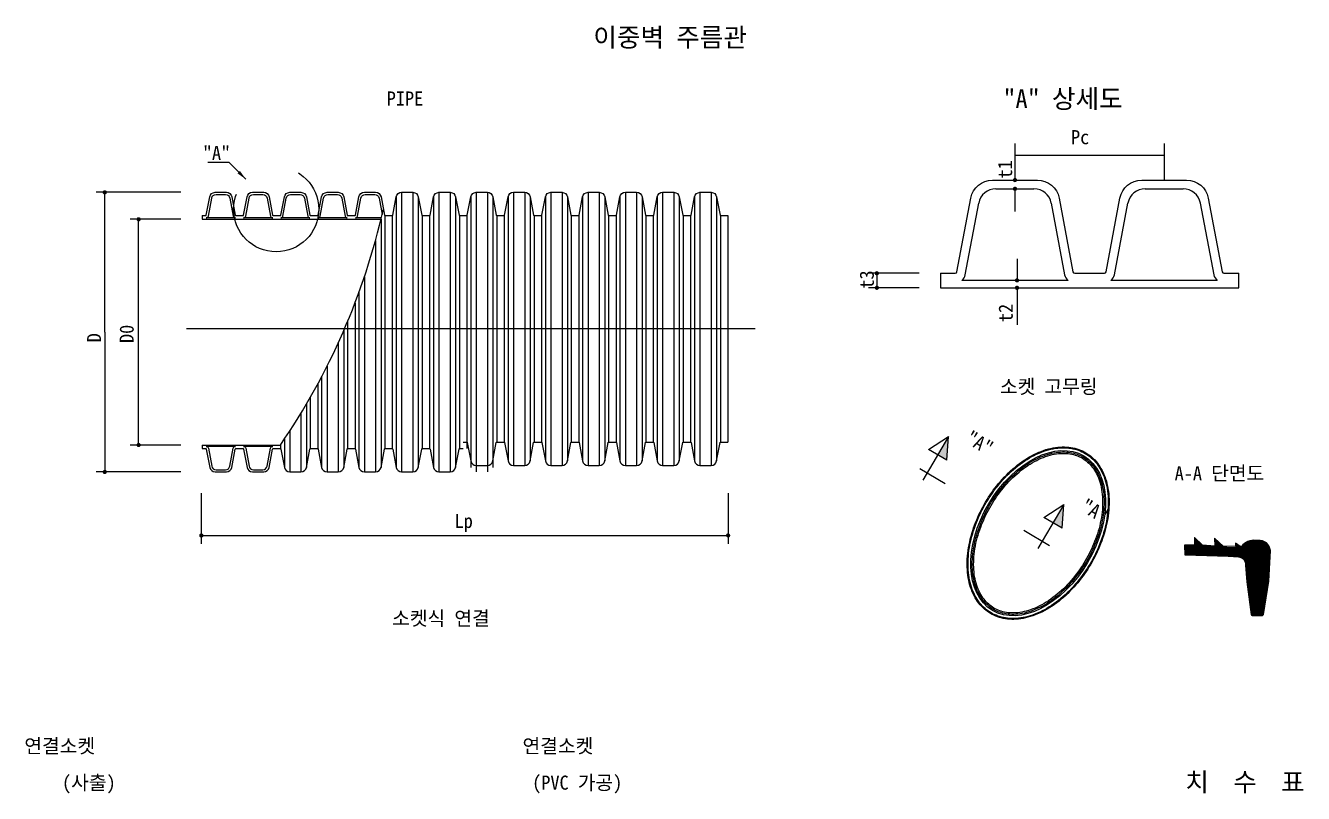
# Model space of a CAD drawing. Header units: inches. Extents: x 15 to 329, y 6 to 106.
# Drawn here: x 191.9 to 246.3, y 69.8 to 102.5 of the extents above; entities that cross this region are included whole.
import ezdxf
from ezdxf.enums import TextEntityAlignment as Align

# ---------------------------------------------------------------- set-up
doc = ezdxf.new("R2010")
doc.units = ezdxf.units.IN
doc.header["$MEASUREMENT"] = 0
doc.linetypes.add('CENTER', pattern=[50.8, 31.75, -6.35, 6.35, -6.35])
doc.linetypes.add('HIDDEN', pattern=[9.525, 6.35, -3.175])
for name, color, linetype in [('ARHT', 8, 'Continuous'), ('COCN', 1, 'Continuous'), ('CODN', 1, 'Continuous'), ('COMM', 7, 'Continuous'), ('TEXT', 3, 'Continuous')]:
    doc.layers.add(name, color=color, linetype=linetype)
doc.styles.add('돋움', font='DotumChe.TTF')

# ---------------------------------------------------------------- blocks, each defined once
blk = doc.blocks.new('*X3')
at = {"color": 0, "linetype": 'Continuous'}
for p, q in [((1023.74, 522.4), (1037.36, 522.4)), ((1026.91, 522.8), (1029.4, 522.8)), ((1026.92, 523.2), (1029, 523.2)), ((1026.94, 523.6), (1028.61, 523.6)), ((1026.95, 524), (1028.21, 524)), ((1026.96, 524.4), (1027.82, 524.4)), ((1026.98, 524.8), (1027.42, 524.8)), ((1026.99, 525.2), (1027.03, 525.2)), ((1033.37, 524.8), (1033.56, 524.8)), ((1033.39, 524.4), (1034, 524.4)), ((1033.4, 524), (1034.44, 524)), ((1033.42, 523.6), (1034.88, 523.6)), ((1033.43, 523.2), (1035.31, 523.2)), ((1033.45, 522.8), (1035.75, 522.8)), ((1040.12, 522.4), (1041.44, 522.4)), ((1040.13, 522.8), (1040.92, 522.8)), ((1040.15, 523.2), (1040.39, 523.2)), ((1042.23, 522.4), (1050.95, 522.4)), ((1042.55, 522.8), (1050.69, 522.8)), ((1042.95, 523.2), (1050.36, 523.2)), ((1043.49, 523.6), (1049.89, 523.6)), ((1044.26, 524), (1049.18, 524)), ((1023.75, 522), (1051.14, 522)), ((1023.76, 521.6), (1051.27, 521.6)), ((1023.77, 521.2), (1051.35, 521.2)), ((1023.78, 520.8), (1051.37, 520.8)), ((1023.79, 520.4), (1051.35, 520.4)), ((1023.8, 520), (1051.33, 520)), ((1024.33, 519.6), (1051.31, 519.6)), ((1037.77, 519.2), (1051.29, 519.2)), ((1041.89, 518.8), (1051.28, 518.8)), ((1042.52, 518.4), (1051.26, 518.4)), ((1042.89, 518), (1051.24, 518)), ((1043.13, 517.6), (1051.22, 517.6)), ((1043.29, 517.2), (1051.2, 517.2)), ((1043.37, 516.8), (1051.18, 516.8)), ((1043.39, 516.4), (1051.16, 516.4)), ((1043.41, 516), (1051.15, 516)), ((1043.44, 515.6), (1051.13, 515.6)), ((1043.48, 515.2), (1051.11, 515.2)), ((1043.51, 514.8), (1051.09, 514.8)), ((1043.54, 514.4), (1051.07, 514.4)), ((1043.58, 514), (1051.05, 514)), ((1043.61, 513.6), (1051.03, 513.6)), ((1043.65, 513.2), (1051.02, 513.2)), ((1043.68, 512.8), (1051, 512.8)), ((1043.71, 512.4), (1050.98, 512.4)), ((1043.75, 512), (1050.96, 512)), ((1043.78, 511.6), (1050.94, 511.6)), ((1043.82, 511.2), (1050.92, 511.2)), ((1043.85, 510.8), (1050.86, 510.8)), ((1043.9, 510.4), (1050.8, 510.4)), ((1043.95, 510), (1050.73, 510)), ((1044, 509.6), (1050.67, 509.6)), ((1044.05, 509.2), (1050.6, 509.2)), ((1044.1, 508.8), (1050.54, 508.8)), ((1044.15, 508.4), (1050.47, 508.4)), ((1044.2, 508), (1050.4, 508)), ((1044.25, 507.6), (1050.34, 507.6)), ((1044.3, 507.2), (1050.27, 507.2)), ((1044.35, 506.8), (1050.21, 506.8)), ((1044.4, 506.4), (1050.14, 506.4)), ((1044.45, 506), (1050.08, 506)), ((1044.5, 505.6), (1050.01, 505.6)), ((1044.55, 505.2), (1049.95, 505.2)), ((1044.6, 504.8), (1049.88, 504.8)), ((1044.65, 504.4), (1049.82, 504.4)), ((1044.7, 504), (1049.75, 504)), ((1044.75, 503.6), (1049.68, 503.6)), ((1044.8, 503.2), (1049.62, 503.2)), ((1044.85, 502.8), (1049.55, 502.8)), ((1044.9, 502.4), (1049.49, 502.4)), ((1044.95, 502), (1049.42, 502)), ((1045, 501.6), (1049.36, 501.6)), ((1045.05, 501.2), (1049.29, 501.2)), ((1045.1, 500.8), (1049.23, 500.8)), ((1045.15, 500.4), (1049.15, 500.4))]:
    blk.add_line(p, q, dxfattribs=at)

msp = doc.modelspace()

# ---------------------------------------------------------------- linework, layer by layer
at = {"layer": 'ARHT', "linetype": 'Continuous'}
for p, q in [((207.905, 95.362), (207.905, 83.464)), ((208.382, 95.362), (208.382, 83.464)), ((209.491, 95.362), (209.491, 83.464)), ((209.968, 95.362), (209.968, 83.464)), ((211.077, 95.362), (211.077, 83.464)), ((211.554, 95.362), (211.554, 83.464)), ((212.664, 95.362), (212.664, 83.738)), ((213.14, 95.362), (213.14, 83.738)), ((214.25, 95.362), (214.25, 83.738)), ((214.727, 95.362), (214.727, 83.738)), ((215.836, 95.362), (215.836, 83.738)), ((216.313, 95.362), (216.313, 83.738)), ((217.423, 95.362), (217.423, 83.738)), ((217.899, 95.362), (217.899, 83.738)), ((219.009, 95.362), (219.009, 83.738)), ((219.486, 95.362), (219.486, 83.738)), ((220.595, 95.362), (220.595, 83.738)), ((221.072, 95.362), (221.072, 83.738)), ((206.795, 93.319), (206.795, 83.464)), ((206.319, 91.76), (206.319, 83.464)), ((205.209, 88.956), (205.209, 83.464)), ((204.732, 87.964), (204.732, 83.464)), ((203.623, 85.963), (203.623, 83.464)), ((203.146, 85.204), (203.146, 83.464))]:
    msp.add_line(p, q, dxfattribs=at)
msp.add_ellipse((234.983, 80.859), major_axis=(1.943, 3.288), ratio=0.639909, dxfattribs=at)
for points in [[(236.987, 84.25), (236.809, 84.355), (236.602, 84.433), (236.143, 84.506), (235.89, 84.502), (235.364, 84.403), (235.088, 84.308), (234.543, 84.032), (234.274, 83.853), (233.77, 83.434), (233.532, 83.192), (233.118, 82.695), (232.941, 82.441), (232.612, 81.885), (232.476, 81.607), (232.239, 81.005), (232.142, 80.68), (232.019, 80.036), (231.991, 79.714), (232.013, 79.104), (232.063, 78.816), (232.23, 78.308), (232.348, 78.084), (232.635, 77.717), (232.802, 77.574), (233.158, 77.363), (233.364, 77.286), (233.823, 77.213), (234.076, 77.217), (234.603, 77.315), (234.879, 77.411), (235.423, 77.686), (235.692, 77.866), (236.197, 78.284), (236.435, 78.526), (236.848, 79.024), (237.026, 79.278), (237.354, 79.833), (237.491, 80.112), (237.727, 80.714), (237.824, 81.039), (237.947, 81.682), (237.975, 82.005), (237.953, 82.615), (237.904, 82.902), (237.737, 83.411), (237.618, 83.635), (237.332, 84.002), (237.165, 84.145), (236.987, 84.25)], [(236.896, 84.096), (236.737, 84.19), (236.552, 84.259), (236.136, 84.326), (235.904, 84.323), (235.415, 84.231), (235.155, 84.141), (234.637, 83.879), (234.379, 83.708), (233.893, 83.304), (233.663, 83.07), (233.262, 82.588), (233.09, 82.342), (232.771, 81.802), (232.639, 81.532), (232.41, 80.949), (232.316, 80.635), (232.197, 80.014), (232.171, 79.706), (232.192, 79.125), (232.238, 78.854), (232.394, 78.381), (232.503, 78.177), (232.762, 77.845), (232.912, 77.717), (233.23, 77.529), (233.414, 77.459), (233.83, 77.393), (234.062, 77.396), (234.551, 77.488), (234.811, 77.578), (235.329, 77.839), (235.587, 78.011), (236.073, 78.414), (236.303, 78.648), (236.704, 79.13), (236.877, 79.377), (237.195, 79.916), (237.328, 80.186), (237.557, 80.77), (237.651, 81.084), (237.769, 81.704), (237.796, 82.013), (237.775, 82.593), (237.728, 82.864), (237.572, 83.337), (237.463, 83.542), (237.204, 83.874), (237.055, 84.002), (236.896, 84.096)]]:
    msp.add_open_spline(points, degree=3, knots=[0, 0, 0, 0, 0.261799, 0.261799, 0.523599, 0.523599, 0.785398, 0.785398, 1.047198, 1.047198, 1.308997, 1.308997, 1.570796, 1.570796, 1.832596, 1.832596, 2.094395, 2.094395, 2.356194, 2.356194, 2.617994, 2.617994, 2.879793, 2.879793, 3.141593, 3.141593, 3.403392, 3.403392, 3.665191, 3.665191, 3.926991, 3.926991, 4.18879, 4.18879, 4.45059, 4.45059, 4.712389, 4.712389, 4.974188, 4.974188, 5.235988, 5.235988, 5.497787, 5.497787, 5.759587, 5.759587, 6.021386, 6.021386, 6.283185, 6.283185, 6.283185, 6.283185], dxfattribs=at)
at = {"layer": 'COCN', "linetype": 'CENTER', "ltscale": 10}
msp.add_line((222.941, 89.55), (198.748, 89.55), dxfattribs=at)
at = {"layer": 'COCN', "linetype": 'HIDDEN'}
msp.add_circle((202.568, 94.641), 1.811, dxfattribs=at)
at = {"layer": 'CODN', "linetype": 'Continuous'}
for p, q in [((233.997, 97.441), (233.997, 95.884)), ((240.342, 97.441), (240.342, 95.884)), ((233.997, 96.942), (240.342, 96.942)), ((200.561, 96.629), (199.663, 96.629)), ((201.281, 95.915), (200.561, 96.629)), ((198.518, 95.362), (194.914, 95.362)), ((195.275, 89.413), (195.275, 95.362)), ((233.997, 95.512), (233.997, 94.546)), ((198.518, 94.215), (196.356, 94.215)), ((196.716, 84.61), (196.716, 94.17)), ((234.085, 92.538), (234.085, 91.615)), ((229.924, 91.918), (227.762, 91.918)), ((228.122, 91.918), (228.122, 91.299)), ((229.924, 91.299), (227.762, 91.299)), ((234.085, 91.299), (234.085, 89.725)), ((195.275, 89.413), (195.275, 83.464)), ((198.518, 84.61), (196.356, 84.61)), ((199.419, 84.61), (199.419, 84.455)), ((198.518, 83.464), (194.914, 83.464)), ((199.383, 82.563), (199.383, 80.401)), ((221.794, 82.563), (221.794, 80.401)), ((199.383, 80.761), (221.794, 80.761))]:
    msp.add_line(p, q, dxfattribs=at)
at = {"layer": 'CODN', "linetype": 'Continuous', "const_width": 0.0901}
for points in [[(233.952, 95.884, 1), (234.042, 95.884, 1)], [(195.23, 95.362, 1), (195.32, 95.362, 1)], [(233.952, 95.512, 1), (234.042, 95.512, 1)], [(196.671, 94.215, 1), (196.761, 94.215, 1)], [(228.077, 91.918, 1), (228.167, 91.918, 1)], [(228.077, 91.299, 1), (228.167, 91.299, 1)], [(234.04, 91.615, 1), (234.13, 91.615, 1)], [(234.04, 91.299, 1), (234.13, 91.299, 1)], [(196.671, 84.61, 1), (196.761, 84.61, 1)], [(195.23, 83.464, 1), (195.32, 83.464, 1)], [(199.338, 80.761, 1), (199.428, 80.761, 1)], [(221.749, 80.761, 1), (221.839, 80.761, 1)]]:
    msp.add_lwpolyline(points, format="xyb", close=True, dxfattribs=at)
at = {"layer": 'CODN', "linetype": 'Continuous'}
msp.add_solid([(201.025, 96.271), (200.923, 96.169), (201.281, 95.915)], dxfattribs=at)
at = {"layer": 'COMM', "linetype": 'Continuous'}
for p, q in [((207.673, 95.169), (207.673, 83.656)), ((208.613, 95.169), (208.613, 83.656)), ((209.26, 95.169), (209.26, 83.656)), ((210.199, 95.169), (210.199, 83.656)), ((210.846, 95.169), (210.846, 83.656)), ((211.786, 95.169), (211.786, 83.656)), ((212.432, 95.169), (212.432, 83.93)), ((213.372, 95.169), (213.372, 83.93)), ((214.019, 95.169), (214.019, 83.93)), ((214.958, 95.169), (214.958, 83.93)), ((215.605, 95.169), (215.605, 83.93)), ((216.544, 95.169), (216.544, 83.93)), ((217.191, 95.169), (217.191, 83.93)), ((218.131, 95.169), (218.131, 83.93)), ((218.777, 95.169), (218.777, 83.93)), ((219.717, 95.169), (219.717, 83.93)), ((220.364, 95.169), (220.364, 83.93)), ((221.303, 95.169), (221.303, 83.93)), ((233.188, 95.512), (234.806, 95.512)), ((239.533, 95.512), (241.152, 95.512)), ((231.884, 91.85), (232.457, 94.906)), ((235.537, 94.906), (236.11, 91.85)), ((238.229, 91.85), (238.802, 94.906)), ((241.882, 94.906), (242.455, 91.85)), ((199.419, 94.37), (199.419, 94.215)), ((199.419, 94.215), (201.005, 94.215)), ((201.005, 94.215), (202.591, 94.215)), ((202.591, 94.215), (204.178, 94.215)), ((204.178, 94.215), (205.764, 94.215)), ((205.764, 94.215), (207.027, 94.215)), ((207.027, 94.215), (207.027, 83.656)), ((207.192, 94.37), (207.192, 84.455)), ((207.192, 94.37), (207.192, 84.455)), ((207.508, 94.37), (207.508, 84.455)), ((208.778, 94.37), (208.778, 84.455)), ((209.094, 94.37), (209.094, 84.455)), ((210.365, 94.37), (210.365, 84.455)), ((210.681, 94.37), (210.681, 84.455)), ((211.951, 94.37), (211.951, 84.73)), ((212.267, 94.37), (212.267, 84.73)), ((213.537, 94.37), (213.537, 84.73)), ((213.853, 94.37), (213.853, 84.73)), ((215.123, 94.37), (215.123, 84.73)), ((215.44, 94.37), (215.44, 84.73)), ((216.71, 94.37), (216.71, 84.73)), ((217.026, 94.37), (217.026, 84.73)), ((218.296, 94.37), (218.296, 84.73)), ((218.612, 94.37), (218.612, 84.73)), ((219.882, 94.37), (219.882, 84.73)), ((220.198, 94.37), (220.198, 84.73)), ((221.469, 94.37), (221.469, 84.73)), ((221.785, 94.37), (221.785, 84.73)), ((230.825, 91.918), (230.825, 91.299)), ((243.515, 91.299), (243.515, 91.918)), ((236.26, 91.615), (231.734, 91.615)), ((242.605, 91.615), (238.079, 91.615)), ((206.087, 91.099), (206.087, 83.656)), ((230.825, 91.299), (237.17, 91.299)), ((237.17, 91.299), (243.515, 91.299)), ((205.922, 90.656), (205.922, 84.455)), ((205.606, 89.864), (205.606, 84.455)), ((205.44, 89.476), (205.44, 83.656)), ((204.336, 87.205), (204.336, 84.455)), ((204.501, 87.514), (204.501, 83.656)), ((204.019, 86.636), (204.019, 84.455)), ((203.854, 86.35), (203.854, 83.656)), ((202.915, 84.854), (202.915, 83.656)), ((199.419, 84.61), (201.005, 84.61)), ((201.005, 84.61), (202.749, 84.61)), ((202.749, 84.61), (202.749, 84.455))]:
    msp.add_line(p, q, dxfattribs=at)
at = {"layer": 'COMM'}
for p, q in [((231.171, 84.969), (230.071, 83.107)), ((230.325, 84.422), (231.171, 84.969)), ((231.101, 83.964), (231.171, 84.969)), ((231.101, 83.964), (230.325, 84.422)), ((231.03, 82.959), (229.944, 83.601)), ((236.072, 82.073), (234.972, 80.212)), ((235.225, 81.527), (236.072, 82.073)), ((236.001, 81.068), (236.072, 82.073)), ((236.001, 81.068), (235.225, 81.527)), ((234.379, 80.98), (235.465, 80.339))]:
    msp.add_line(p, q, dxfattribs=at)
at = {"layer": 'COMM', "linetype": 'Continuous'}
for points in [[(230.825, 91.918), (231.457, 91.918, 0.360911), (231.53, 91.979), (232.118, 95.116, -0.360911), (233.044, 95.884), (234.95, 95.884, -0.360911), (235.876, 95.116), (236.464, 91.979, 0.360911), (236.537, 91.918), (237.17, 91.918)], [(237.17, 91.918), (237.802, 91.918, 0.360911), (237.875, 91.979), (238.463, 95.116, -0.360911), (239.389, 95.884), (241.296, 95.884, -0.360911), (242.221, 95.116), (242.809, 91.979, 0.360911), (242.883, 91.918), (243.515, 91.918)], [(199.419, 94.37), (199.577, 94.37, 0.360911), (199.595, 94.385), (199.742, 95.169, -0.360911), (199.973, 95.362), (200.45, 95.362, -0.360911), (200.682, 95.169), (200.829, 94.385, 0.360911), (200.847, 94.37), (201.005, 94.37)], [(201.005, 94.37), (201.163, 94.37, 0.360911), (201.181, 94.385), (201.328, 95.169, -0.360911), (201.56, 95.362), (202.036, 95.362, -0.360911), (202.268, 95.169), (202.415, 94.385, 0.360911), (202.433, 94.37), (202.591, 94.37)], [(202.591, 94.37), (202.749, 94.37, 0.360911), (202.768, 94.385), (202.915, 95.169, -0.360911), (203.146, 95.362), (203.623, 95.362, -0.360911), (203.854, 95.169), (204.001, 94.385, 0.360911), (204.019, 94.37), (204.178, 94.37)], [(204.178, 94.37), (204.336, 94.37, 0.360911), (204.354, 94.385), (204.501, 95.169, -0.360911), (204.732, 95.362), (205.209, 95.362, -0.360911), (205.44, 95.169), (205.587, 94.385, 0.360911), (205.606, 94.37), (205.764, 94.37)], [(205.764, 94.37), (205.922, 94.37, 0.360911), (205.94, 94.385), (206.087, 95.169, -0.360911), (206.319, 95.362), (206.795, 95.362, -0.360911), (207.027, 95.169), (207.174, 94.385, 0.360911), (207.192, 94.37), (207.35, 94.37)], [(207.027, 94.277), (205.937, 94.277, 0.360911), (206.029, 94.353), (206.172, 95.117, -0.360911), (206.355, 95.269), (206.759, 95.269, -0.360911), (206.942, 95.117), (207.074, 94.414, 0.360911)], [(207.35, 94.37), (207.508, 94.37, 0.360911), (207.526, 94.385), (207.673, 95.169, -0.360911), (207.905, 95.362), (208.382, 95.362, -0.360911), (208.613, 95.169), (208.76, 94.385, 0.360911), (208.778, 94.37), (208.936, 94.37)], [(208.936, 94.37), (209.094, 94.37, 0.360911), (209.113, 94.385), (209.26, 95.169, -0.360911), (209.491, 95.362), (209.968, 95.362, -0.360911), (210.199, 95.169), (210.346, 94.385, 0.360911), (210.365, 94.37), (210.523, 94.37)], [(210.523, 94.37), (210.681, 94.37, 0.360911), (210.699, 94.385), (210.846, 95.169, -0.360911), (211.077, 95.362), (211.554, 95.362, -0.360911), (211.786, 95.169), (211.933, 94.385, 0.360911), (211.951, 94.37), (212.109, 94.37)], [(212.109, 94.37), (212.267, 94.37, 0.360911), (212.285, 94.385), (212.432, 95.169, -0.360911), (212.664, 95.362), (213.14, 95.362, -0.360911), (213.372, 95.169), (213.519, 94.385, 0.360911), (213.537, 94.37), (213.695, 94.37)], [(213.695, 94.37), (213.853, 94.37, 0.360911), (213.872, 94.385), (214.019, 95.169, -0.360911), (214.25, 95.362), (214.727, 95.362, -0.360911), (214.958, 95.169), (215.105, 94.385, 0.360911), (215.123, 94.37), (215.282, 94.37)], [(215.282, 94.37), (215.44, 94.37, 0.360911), (215.458, 94.385), (215.605, 95.169, -0.360911), (215.836, 95.362), (216.313, 95.362, -0.360911), (216.544, 95.169), (216.691, 94.385, 0.360911), (216.71, 94.37), (216.868, 94.37)], [(216.868, 94.37), (217.026, 94.37, 0.360911), (217.044, 94.385), (217.191, 95.169, -0.360911), (217.423, 95.362), (217.899, 95.362, -0.360911), (218.131, 95.169), (218.278, 94.385, 0.360911), (218.296, 94.37), (218.454, 94.37)], [(218.454, 94.37), (218.612, 94.37, 0.360911), (218.63, 94.385), (218.777, 95.169, -0.360911), (219.009, 95.362), (219.486, 95.362, -0.360911), (219.717, 95.169), (219.864, 94.385, 0.360911), (219.882, 94.37), (220.04, 94.37)], [(220.04, 94.37), (220.198, 94.37, 0.360911), (220.217, 94.385), (220.364, 95.169, -0.360911), (220.595, 95.362), (221.072, 95.362, -0.360911), (221.303, 95.169), (221.45, 94.385, 0.360911), (221.469, 94.37), (221.627, 94.37)], [(202.749, 84.61, 0.095189), (207.126, 94.64, -2.382282)], [(199.419, 84.455), (199.577, 84.455, -0.360911), (199.595, 84.44), (199.742, 83.656, 0.360911), (199.973, 83.464), (200.45, 83.464, 0.360911), (200.682, 83.656), (200.829, 84.44, -0.360911), (200.847, 84.455), (201.005, 84.455)], [(201.005, 84.455), (201.163, 84.455, -0.360911), (201.181, 84.44), (201.328, 83.656, 0.360911), (201.56, 83.464), (202.036, 83.464, 0.360911), (202.268, 83.656), (202.415, 84.44, -0.360911), (202.433, 84.455), (202.591, 84.455)], [(202.591, 84.455), (202.749, 84.455, -0.360911), (202.768, 84.44), (202.915, 83.656, 0.360911), (203.146, 83.464), (203.623, 83.464, 0.360911), (203.854, 83.656), (204.001, 84.44, -0.360911), (204.019, 84.455), (204.178, 84.455)], [(204.178, 84.455), (204.336, 84.455, -0.360911), (204.354, 84.44), (204.501, 83.656, 0.360911), (204.732, 83.464), (205.209, 83.464, 0.360911), (205.44, 83.656), (205.587, 84.44, -0.360911), (205.606, 84.455), (205.764, 84.455)], [(205.764, 84.455), (205.922, 84.455, -0.360911), (205.94, 84.44), (206.087, 83.656, 0.360911), (206.319, 83.464), (206.795, 83.464, 0.360911), (207.027, 83.656), (207.174, 84.44, -0.360911), (207.192, 84.455), (207.35, 84.455)], [(207.35, 84.455), (207.508, 84.455, -0.360911), (207.526, 84.44), (207.673, 83.656, 0.360911), (207.905, 83.464), (208.382, 83.464, 0.360911), (208.613, 83.656), (208.76, 84.44, -0.360911), (208.778, 84.455), (208.936, 84.455)], [(208.936, 84.455), (209.094, 84.455, -0.360911), (209.113, 84.44), (209.26, 83.656, 0.360911), (209.491, 83.464), (209.968, 83.464, 0.360911), (210.199, 83.656), (210.346, 84.44, -0.360911), (210.365, 84.455), (210.523, 84.455)], [(210.523, 84.73), (210.681, 84.73, -0.360911), (210.699, 84.714), (210.846, 83.93, 0.360911), (211.077, 83.738), (211.554, 83.738, 0.360911), (211.786, 83.93), (211.933, 84.714, -0.360911), (211.951, 84.73), (212.109, 84.73)], [(212.109, 84.73), (212.267, 84.73, -0.360911), (212.285, 84.714), (212.432, 83.93, 0.360911), (212.664, 83.738), (213.14, 83.738, 0.360911), (213.372, 83.93), (213.519, 84.714, -0.360911), (213.537, 84.73), (213.695, 84.73)], [(213.695, 84.73), (213.853, 84.73, -0.360911), (213.872, 84.714), (214.019, 83.93, 0.360911), (214.25, 83.738), (214.727, 83.738, 0.360911), (214.958, 83.93), (215.105, 84.714, -0.360911), (215.123, 84.73), (215.282, 84.73)], [(215.282, 84.73), (215.44, 84.73, -0.360911), (215.458, 84.714), (215.605, 83.93, 0.360911), (215.836, 83.738), (216.313, 83.738, 0.360911), (216.544, 83.93), (216.691, 84.714, -0.360911), (216.71, 84.73), (216.868, 84.73)], [(216.868, 84.73), (217.026, 84.73, -0.360911), (217.044, 84.714), (217.191, 83.93, 0.360911), (217.423, 83.738), (217.899, 83.738, 0.360911), (218.131, 83.93), (218.278, 84.714, -0.360911), (218.296, 84.73), (218.454, 84.73)], [(218.454, 84.73), (218.612, 84.73, -0.360911), (218.63, 84.714), (218.777, 83.93, 0.360911), (219.009, 83.738), (219.486, 83.738, 0.360911), (219.717, 83.93), (219.864, 84.714, -0.360911), (219.882, 84.73), (220.04, 84.73)], [(220.04, 84.73), (220.198, 84.73, -0.360911), (220.217, 84.714), (220.364, 83.93, 0.360911), (220.595, 83.738), (221.072, 83.738, 0.360911), (221.303, 83.93), (221.45, 84.714, -0.360911), (221.469, 84.73), (221.627, 84.73)]]:
    msp.add_lwpolyline(points, format="xyb", dxfattribs=at)
for points in [[(200.831, 94.277), (199.592, 94.277, 0.360911), (199.684, 94.353), (199.827, 95.117, -0.360911), (200.009, 95.269), (200.414, 95.269, -0.360911), (200.597, 95.117), (200.74, 94.353, 0.360911)], [(202.418, 94.277), (201.178, 94.277, 0.360911), (201.27, 94.353), (201.413, 95.117, -0.360911), (201.596, 95.269), (202, 95.269, -0.360911), (202.183, 95.117), (202.326, 94.353, 0.360911)], [(204.004, 94.277), (202.765, 94.277, 0.360911), (202.856, 94.353), (202.999, 95.117, -0.360911), (203.182, 95.269), (203.587, 95.269, -0.360911), (203.769, 95.117), (203.913, 94.353, 0.360911)], [(205.59, 94.277), (204.351, 94.277, 0.360911), (204.442, 94.353), (204.586, 95.117, -0.360911), (204.768, 95.269), (205.173, 95.269, -0.360911), (205.356, 95.117), (205.499, 94.353, 0.360911)], [(200.831, 84.548), (199.592, 84.548, -0.360911), (199.684, 84.473), (199.827, 83.709, 0.360911), (200.009, 83.557), (200.414, 83.557, 0.360911), (200.597, 83.709), (200.74, 84.473, -0.360911)], [(202.418, 84.548), (201.178, 84.548, -0.360911), (201.27, 84.473), (201.413, 83.709, 0.360911), (201.596, 83.557), (202, 83.557, 0.360911), (202.183, 83.709), (202.326, 84.473, -0.360911)]]:
    msp.add_lwpolyline(points, format="xyb", close=True, dxfattribs=at)
for points in [[(221.627, 94.37), (221.785, 94.37)], [(221.627, 84.73), (221.785, 84.73)]]:
    msp.add_lwpolyline(points, dxfattribs=at)
at = {"layer": 'COMM'}
msp.add_lwpolyline([(243.081, 79.879), (243.502, 79.854, -0.413298), (243.808, 79.492), (243.868, 78.783), (244.04, 77.396, 0.360911), (244.089, 77.355), (244.522, 77.355), (244.571, 77.396), (244.804, 78.816), (244.864, 80.115, 0.418158), (244.339, 80.549), (244.244, 80.549, 0.294669), (243.644, 80.287), (243.571, 80.287), (243.38, 80.432), (243.376, 80.287), (242.849, 80.309), (242.483, 80.643), (242.495, 80.309), (241.97, 80.344), (241.641, 80.677), (241.629, 80.344), (241.21, 80.344), (241.22, 79.934), (243.081, 79.879), (243.081, 79.879)], format="xyb", dxfattribs=at)
at = {"layer": 'COMM', "linetype": 'Continuous'}
for centre, radius, start, end in [((233.188, 94.769), 0.744, 90, 169.3803), ((234.806, 94.769), 0.744, 10.6197, 90), ((239.533, 94.769), 0.744, 90, 169.3803), ((241.152, 94.769), 0.744, 10.6197, 90), ((231.519, 91.918), 0.372, 305.4309, 349.3803), ((236.476, 91.918), 0.372, 190.6197, 234.5691), ((237.864, 91.918), 0.372, 305.4309, 349.3803), ((242.821, 91.918), 0.372, 190.6197, 234.5691)]:
    msp.add_arc(centre, radius, start, end, dxfattribs=at)
at = {"layer": 'COMM'}
for points in [[(237.005, 84.281), (236.823, 84.388), (236.612, 84.467), (236.144, 84.542), (235.887, 84.538), (235.353, 84.438), (235.074, 84.341), (234.524, 84.063), (234.253, 83.882), (233.745, 83.46), (233.506, 83.217), (233.09, 82.716), (232.911, 82.461), (232.58, 81.902), (232.443, 81.622), (232.205, 81.016), (232.107, 80.689), (231.983, 80.041), (231.956, 79.716), (231.978, 79.1), (232.027, 78.809), (232.197, 78.293), (232.318, 78.066), (232.609, 77.692), (232.78, 77.545), (233.143, 77.33), (233.354, 77.252), (233.822, 77.177), (234.079, 77.181), (234.613, 77.281), (234.892, 77.378), (235.442, 77.656), (235.713, 77.837), (236.222, 78.258), (236.461, 78.502), (236.877, 79.002), (237.056, 79.258), (237.386, 79.817), (237.523, 80.097), (237.761, 80.703), (237.859, 81.03), (237.983, 81.678), (238.011, 82.003), (237.989, 82.619), (237.939, 82.91), (237.769, 83.426), (237.649, 83.653), (237.357, 84.027), (237.187, 84.174), (237.005, 84.281)], [(236.865, 84.045), (236.713, 84.135), (236.536, 84.202), (236.134, 84.266), (235.909, 84.263), (235.432, 84.173), (235.178, 84.086), (234.668, 83.828), (234.414, 83.659), (233.934, 83.261), (233.707, 83.03), (233.31, 82.553), (233.14, 82.309), (232.824, 81.775), (232.693, 81.508), (232.466, 80.93), (232.374, 80.619), (232.256, 80.007), (232.231, 79.703), (232.251, 79.133), (232.297, 78.867), (232.449, 78.406), (232.555, 78.208), (232.805, 77.887), (232.948, 77.764), (233.254, 77.584), (233.431, 77.517), (233.832, 77.453), (234.057, 77.456), (234.534, 77.545), (234.789, 77.633), (235.298, 77.89), (235.553, 78.06), (236.032, 78.458), (236.26, 78.689), (236.656, 79.166), (236.827, 79.41), (237.142, 79.944), (237.274, 80.211), (237.5, 80.788), (237.593, 81.099), (237.71, 81.711), (237.736, 82.016), (237.715, 82.586), (237.669, 82.852), (237.518, 83.313), (237.412, 83.511), (237.162, 83.832), (237.018, 83.955), (236.865, 84.045)]]:
    msp.add_open_spline(points, degree=3, knots=[0, 0, 0, 0, 0.261799, 0.261799, 0.523599, 0.523599, 0.785398, 0.785398, 1.047198, 1.047198, 1.308997, 1.308997, 1.570796, 1.570796, 1.832596, 1.832596, 2.094395, 2.094395, 2.356194, 2.356194, 2.617994, 2.617994, 2.879793, 2.879793, 3.141593, 3.141593, 3.403392, 3.403392, 3.665191, 3.665191, 3.926991, 3.926991, 4.18879, 4.18879, 4.45059, 4.45059, 4.712389, 4.712389, 4.974188, 4.974188, 5.235988, 5.235988, 5.497787, 5.497787, 5.759587, 5.759587, 6.021386, 6.021386, 6.283185, 6.283185, 6.283185, 6.283185], dxfattribs=at)
for points in [[(230.713, 84.193), (231.171, 84.969), (231.101, 83.964)], [(235.613, 81.297), (236.072, 82.073), (236.001, 81.068)]]:
    msp.add_solid(points, dxfattribs=at)

# ---------------------------------------------------------------- block references
at = {"layer": 'ARHT', "linetype": 'Continuous', "xscale": 0.1321904557944447, "yscale": 0.1321904557944447, "zscale": 0.1321904557944447}
msp.add_blockref('*X3', (105.882, 11.246), dxfattribs=at)

# ---------------------------------------------------------------- texts
at = {"layer": 'TEXT', "style": '돋움'}
for s, height, p in [('이중벽 주름관', 0.8, (216.058, 101.556)), ('PIPE', 0.6, (207.271, 99.055)), ('"A" 상세도', 0.8, (233.502, 98.944)), ('Pc', 0.6, (236.382, 97.41)), ('"A"', 0.6, (199.448, 96.736)), ('소켓 고무링', 0.6, (233.359, 86.796)), ('A-A 단면도', 0.6, (240.791, 83.106)), ('소켓식 연결', 0.6, (207.5, 76.934)), ('연결소켓', 0.6, (191.853, 71.503)), ('연결소켓', 0.6, (213.046, 71.503)), ('치  수  표', 0.8, (241.244, 69.868)), ('(사출)', 0.6, (193.457, 69.943)), ('(PVC 가공)', 0.6, (213.458, 69.943))]:
    msp.add_text(s, height=height, dxfattribs=at).set_placement(p)
for s, p in [('t1', (233.874, 96.338)), ('t3', (227.991, 91.652)), ('t2', (233.9, 90.229)), ('D', (195.12, 89.174)), ('D0', (196.505, 89.339))]:
    msp.add_text(s, height=0.6, rotation=90, dxfattribs=at).set_placement(p, align=Align.CENTER)
for p in [(231.837, 84.742), (236.737, 81.846)]:
    msp.add_text('"A"', height=0.6, rotation=329.4234, dxfattribs=at).set_placement(p)
msp.add_text('Lp', height=0.6, dxfattribs=at).set_placement((210.546, 81.08), align=Align.CENTER)

doc.saveas('drawing.dxf')
